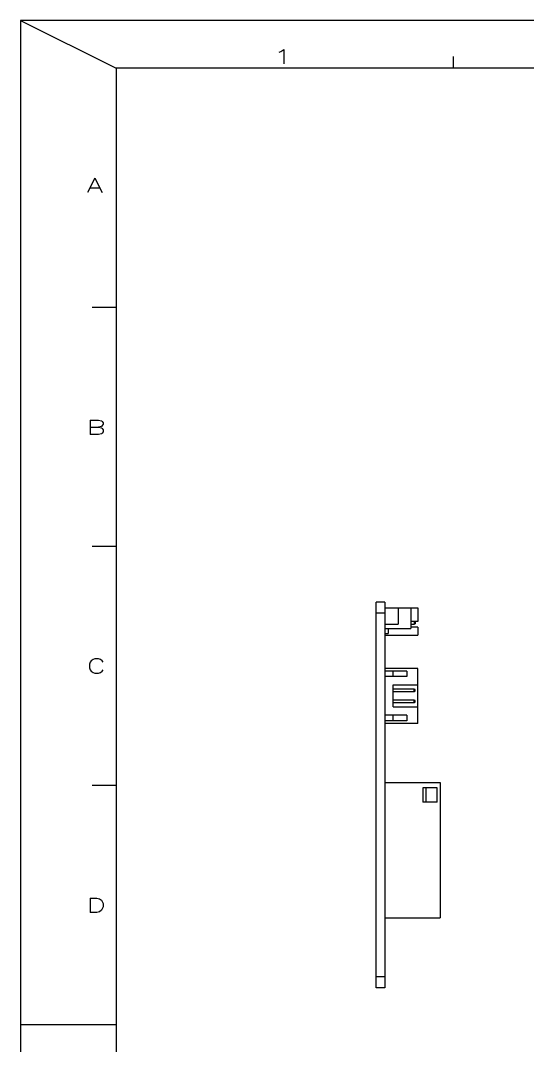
# Model space of a CAD drawing. Header units: inches. Extents: x 716 to 1232, y -1720 to -1356.
# Drawn here: x 716.1 to 808.1, y -1541.9 to -1355.9 of the extents above; entities that cross this region are included whole.
import ezdxf

# ---------------------------------------------------------------- set-up
doc = ezdxf.new("R2010")
doc.units = ezdxf.units.IN
doc.header["$LTSCALE"] = 20
doc.header["$MEASUREMENT"] = 0
doc.linetypes.add('CENTER2', pattern=[28.575, 19.05, -3.175, 3.175, -3.175])
doc.layers.get('0').update_dxf_attribs({"linetype": 'CONTINUOUS'})
doc.layers.add('CENTER', color=1, linetype='CENTER2', lineweight=15)
doc.layers.add('TITLE', color=5, linetype='CONTINUOUS')
doc.styles.add('Design', font='', dxfattribs={"width": 0.8})
doc.styles.add('Form', font='romans.shx', dxfattribs={"width": 0.7})
doc.styles.get('Design').set_extended_font_data('SimSun')

# ---------------------------------------------------------------- blocks, each defined once
blk = doc.blocks.new('10')
at = {"layer": 'TITLE', "color": 0}
for p, q in [((-1113.31, -29.01), (-1113.31, -239.02)), ((-1113.31, -29.01), (-1103.3, -34.01)), ((-816.31, -29.01), (-1113.31, -29.01))]:
    blk.add_line(p, q, dxfattribs=at)
at = {"layer": 'TITLE', "color": 5}
for p, q in [((-1068.05, -34.01), (-1068.05, -32.76)), ((-1103.3, -34.01), (-1103.3, -234.02)), ((-821.3, -34.01), (-1103.3, -34.01)), ((-1103.3, -59.01), (-1105.8, -59.01)), ((-1103.3, -84.01), (-1105.8, -84.01)), ((-1103.3, -109.01), (-1105.8, -109.01)), ((-1103.3, -134.01), (-1113.31, -134.01))]:
    blk.add_line(p, q, dxfattribs=at)
at = {"layer": 'TITLE', "color": 6, "style": 'Form', "width": 1.5}
for s, p in [('1', (-1086.86, -33.54)), ('A', (-1106.4, -47)), ('B', (-1106.4, -72.3)), ('C', (-1106.4, -97.25)), ('D', (-1106.4, -122.26))]:
    blk.add_text(s, height=1.5, dxfattribs=at).set_placement(p)
at = {"layer": 'TITLE', "color": 3, "ltscale": 10, "style": 'Design', "width": 0.8}
for tag, p in [('SCALE', (-843.55, -222.57)), ('SHEET', (-830.42, -227.68)), ('UNITS', (-909.5, -232.53)), ('REV', (-828.94, -232.54))]:
    blk.add_attdef(tag, p, '', height=2, dxfattribs=at)

msp = doc.modelspace()

# ---------------------------------------------------------------- linework, layer by layer
at = {"color": 7, "linetype": 'Continuous'}
for p, q in [((780.6, -1531.45), (780.6, -1461.45)), ((782.2, -1461.45), (780.6, -1461.45)), ((782.2, -1461.45), (782.2, -1531.45)), ((782.2, -1463.45), (780.6, -1463.45)), ((782.2, -1462.45), (788.2, -1462.45)), ((784.6, -1462.45), (784.6, -1465.45)), ((786.9, -1462.45), (786.9, -1466.25)), ((788.2, -1462.45), (788.2, -1464.95)), ((782.2, -1465.45), (784.6, -1465.45)), ((788.2, -1464.95), (786.9, -1464.95)), ((786.9, -1465.45), (787.5, -1465.45)), ((787.5, -1464.95), (787.5, -1465.45)), ((787.5, -1464.95), (787.7, -1465.05)), ((787.5, -1465.45), (787.7, -1465.35)), ((787.7, -1465.05), (787.7, -1465.35)), ((782.2, -1466.25), (786.9, -1466.25)), ((782.2, -1467.15), (782.8, -1467.15)), ((782.2, -1467.45), (788.2, -1467.45)), ((782.8, -1466.25), (782.8, -1467.15)), ((788.2, -1465.95), (786.9, -1465.95)), ((788.2, -1465.95), (788.2, -1467.45)), ((788.2, -1473.45), (782.2, -1473.45)), ((786.2, -1473.95), (782.2, -1473.95)), ((786.2, -1474.95), (782.2, -1474.95)), ((783.7, -1474.95), (783.7, -1473.95)), ((786.2, -1473.95), (786.2, -1474.95)), ((788.2, -1483.45), (788.2, -1473.45)), ((783.7, -1480.45), (783.7, -1476.45)), ((783.7, -1476.45), (788.2, -1476.45)), ((787.5, -1477.2), (783.7, -1477.2)), ((787.5, -1477.7), (783.7, -1477.7)), ((787.5, -1477.7), (787.5, -1477.2)), ((787.7, -1477.3), (787.5, -1477.2)), ((787.7, -1477.6), (787.5, -1477.7)), ((787.7, -1477.6), (787.7, -1477.3)), ((787.5, -1479.2), (783.7, -1479.2)), ((787.5, -1479.7), (783.7, -1479.7)), ((783.7, -1480.45), (788.2, -1480.45)), ((787.5, -1479.7), (787.5, -1479.2)), ((787.7, -1479.3), (787.5, -1479.2)), ((787.7, -1479.6), (787.5, -1479.7)), ((787.7, -1479.6), (787.7, -1479.3)), ((786.2, -1481.95), (782.2, -1481.95)), ((783.7, -1482.95), (783.7, -1481.95)), ((786.2, -1481.95), (786.2, -1482.95)), ((786.2, -1482.95), (782.2, -1482.95)), ((788.2, -1483.45), (782.2, -1483.45)), ((782.2, -1494.15), (792.2, -1494.15)), ((791.7, -1495.15), (789.1, -1495.15)), ((789.1, -1495.15), (789.1, -1497.75)), ((789.7, -1497.75), (789.7, -1495.15)), ((791.7, -1497.75), (791.7, -1495.15)), ((792.2, -1494.15), (792.2, -1518.75)), ((791.7, -1497.75), (789.1, -1497.75)), ((782.2, -1518.75), (792.2, -1518.75)), ((782.2, -1529.45), (780.6, -1529.45)), ((782.2, -1531.45), (780.6, -1531.45))]:
    msp.add_line(p, q, dxfattribs=at)

# ---------------------------------------------------------------- block references
at = {"layer": 'CENTER', "color": 0, "xscale": 1.735603446644332, "yscale": 1.735603446644332, "zscale": 1.735603446644332}
msp.add_blockref('10', (2648.35, -1305.54), dxfattribs=at)

doc.saveas('drawing.dxf')
